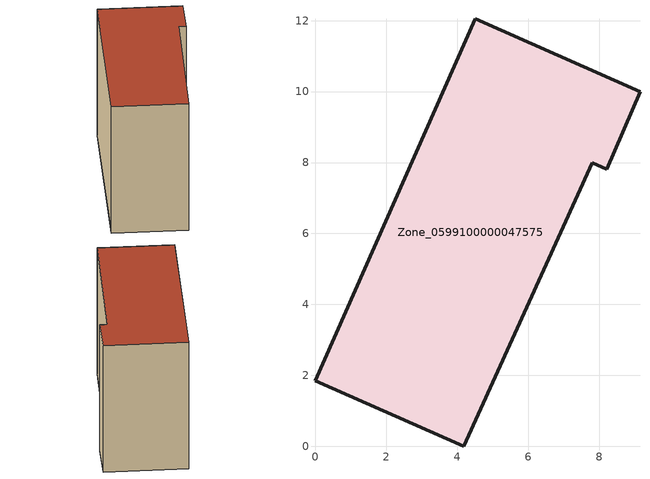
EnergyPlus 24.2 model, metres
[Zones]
Zone_0599100000047575
 floor ground (C_G): 0,1.85 4.51,12.05 9.15,10 8.21,7.81 7.8,8 4.18,0 z0
 wall outside (C_F): 4.51,12.05 0,1.85 4.18,0 7.8,8 8.21,7.81 9.15,10 4.51,12.05 z0:8.7
 roof outside (C_R): 9.15,10 4.51,12.05 0,1.85 4.18,0 7.8,8 8.21,7.81 z8.7
[BUILDING]
Pand.0599100000047575: North Axis=0; Terrain=City; Loads Convergence Tolerance Value=0.04; Temperature Convergence Tolerance Value=0.4; Solar Distribution=FullExterior; Maximum Number of Warmup Days=25; Minimum Number of Warmup Days=1
[Site:Location]
Rotterdam.The.Hague.AP_ZH_NLD Design_Conditions: Latitude=51.96; Longitude=4.45; Time Zone=1; Elevation=-4.5
[SITE:GROUNDTEMPERATURE:BUILDINGSURFACE]
18, 18, 18, 18, 18, 18, 18, 18, 18, 18, 18, 18
[MATERIAL] Thermal Absorptance=0.9; Solar Absorptance=0.7; Visible Absorptance=0.7
Name | Roughness | Thickness | Conductivity | Density | Specific Heat
G.TI.1975-1991 | MediumSmooth | 0.15 | 0.288461 | 540 | 1210
F.TI.1975-1991 | Rough | 0.3 | 0.230769 | 1920 | 840
R.TI.1975-1991 | MediumRough | 0.2 | 0.153846 | 1500 | 1000
[CONSTRUCTION]
C_G: G.TI.1975-1991
C_F: F.TI.1975-1991
C_R: R.TI.1975-1991
[ZONE]
Zone_0599100000047575: Type=1; Multiplier=1; Ceiling Height=Autocalculate; Volume=Autocalculate; Floor Area=autocalculate; Part of Total Floor Area=Yes
[ZONEINFILTRATION:DESIGNFLOWRATE]
Infil_Zone_0599100000047575: Zone or ZoneList or Space or SpaceList=Zone_0599100000047575; Schedule=AlwaysOn; Design Flow Rate Calculation Method=Flow/Area; Flow Rate per Floor Area=0.003; Constant Term Coefficient=1; Temperature Term Coefficient=0; Velocity Term Coefficient=0; Velocity Squared Term Coefficient=0
[HVACTEMPLATE:ZONE:IDEALLOADSAIRSYSTEM]
Zone_0599100000047575: Maximum Heating Supply Air Temperature=50; Minimum Cooling Supply Air Temperature=13; Maximum Heating Supply Air Humidity Ratio=0.0156; Minimum Cooling Supply Air Humidity Ratio=0.0077; Heating Limit=NoLimit; Cooling Limit=NoLimit; Dehumidification Control Type=ConstantSensibleHeatRatio; Cooling Sensible Heat Ratio=0.7; Dehumidification Setpoint=60; Humidification Control Type=None; Humidification Setpoint=30; Outdoor Air Method=None; Outdoor Air Flow Rate per Person=0.00944; Outdoor Air Flow Rate per Zone Floor Area=0; Outdoor Air Flow Rate per Zone=0; Demand Controlled Ventilation Type=None; Outdoor Air Economizer Type=NoEconomizer; Heat Recovery Type=None; Sensible Heat Recovery Effectiveness=0.7; Latent Heat Recovery Effectiveness=0.65
[ZONECONTROL:THERMOSTAT]
ThermostatControl_Zone_0599100000047575: Zone or ZoneList=Zone_0599100000047575; Control Type Schedule=DualSetpointControlType; Control 1=Thermostat_Zone_0599100000047575; Temperature Difference Between Cutout And Setpoint=0
[THERMOSTATSETPOINT:DUALSETPOINT]
Thermostat_Zone_0599100000047575: Heating Setpoint Temperature Schedule=HeatingSetpoint_Zone_0599100000047575; Cooling Setpoint Temperature Schedule=CoolingSetpoint_Zone_0599100000047575
[SCHEDULE:COMPACT]
HeatingSetpoint_Zone_0599100000047575: Through: 12/31, For: AllDays, Until: 24:00, 21
CoolingSetpoint_Zone_0599100000047575: Through: 12/31, For: AllDays, Until: 24:00, 24
DualSetpointControlType: Through: 12/31, For: AllDays, Until: 24:00, 4
AlwaysOn: Through: 12/31, For: AllDays, Until: 24:00, 1
